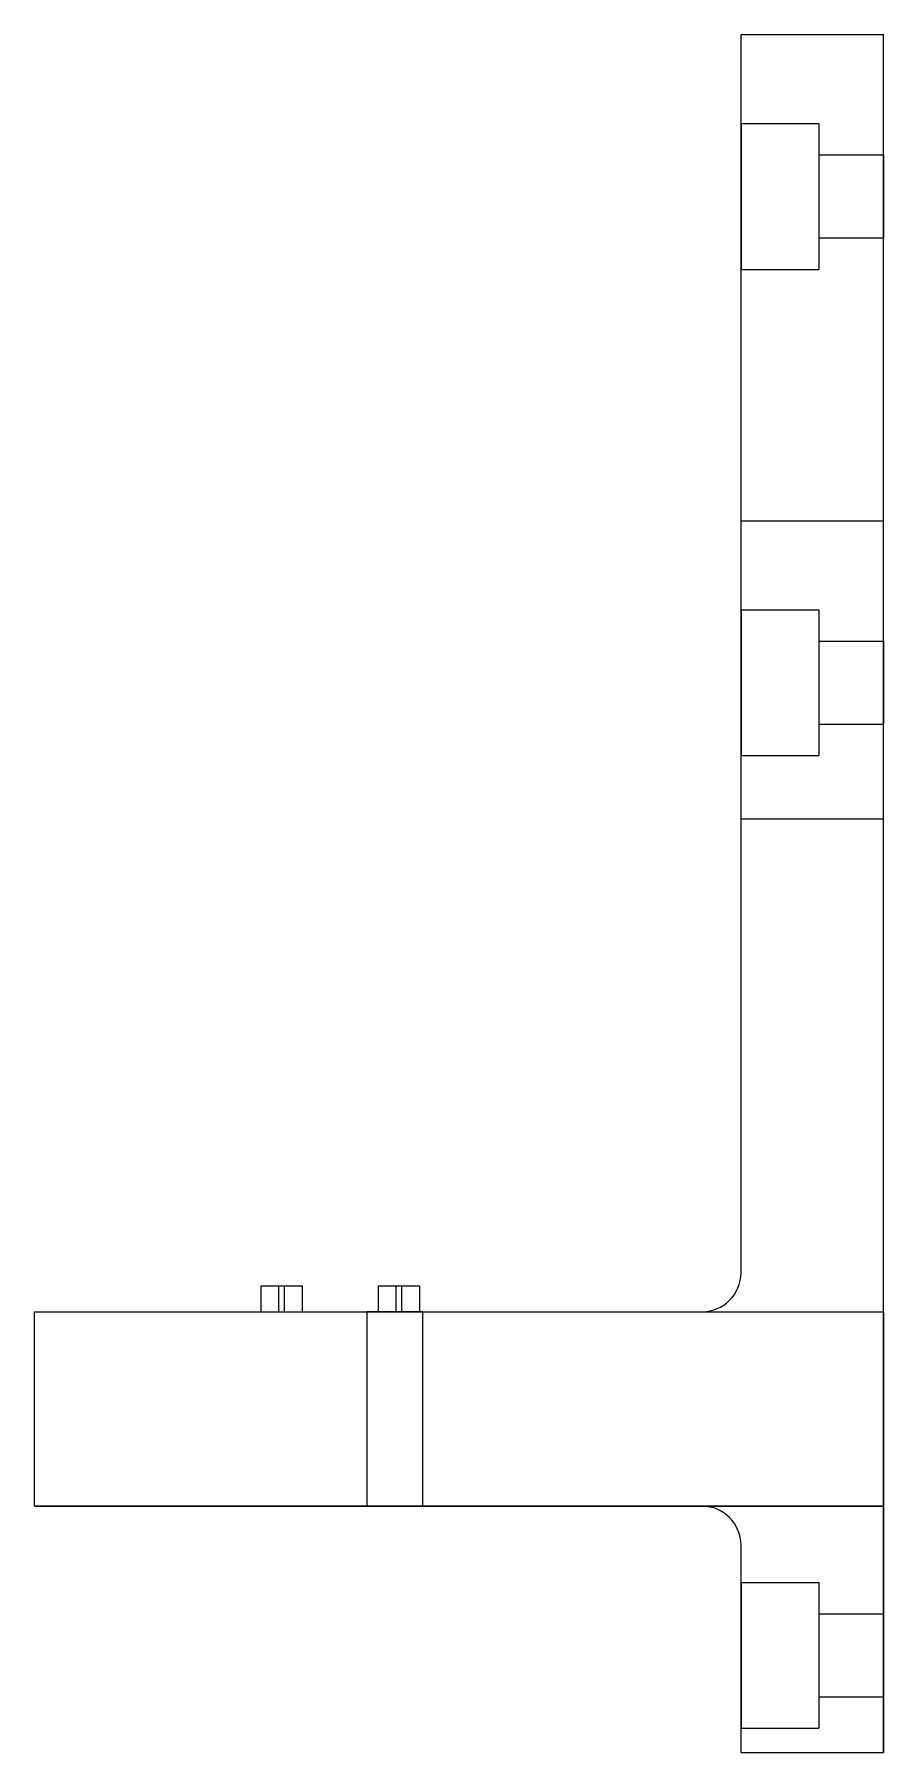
# Model space of a CAD drawing. Header units: millimetres. Extents: x 0 to 66, y 30 to 162.
import ezdxf

# ---------------------------------------------------------------- set-up
doc = ezdxf.new("R2010")
doc.units = ezdxf.units.MM

msp = doc.modelspace()

# ---------------------------------------------------------------- linework, layer by layer
at = {"layer": 'HIDDEN'}
for p, q in [((54.5, 67), (54.5, 162.5)), ((65.5, 64), (65.5, 162.5)), ((54.5, 155.62), (60.5, 155.62)), ((60.5, 153.2), (65.5, 153.2)), ((60.5, 146.8), (65.5, 146.8)), ((54.5, 144.38), (60.5, 144.38)), ((54.5, 118.12), (60.5, 118.12)), ((60.5, 115.7), (65.5, 115.7)), ((60.5, 109.3), (65.5, 109.3)), ((54.5, 106.88), (60.5, 106.88)), ((17.48, 66), (19.29, 66)), ((19.29, 64), (19.29, 66)), ((19.29, 66), (20.67, 66)), ((26.53, 66), (28.34, 66)), ((28.34, 64), (28.34, 66)), ((28.34, 66), (29.72, 66)), ((17.48, 64), (19.29, 64)), ((17.48, 64), (18.86, 64)), ((18.86, 64), (20.67, 64)), ((19.29, 64), (20.67, 64)), ((25.66, 49), (25.66, 64)), ((26.53, 64), (28.34, 64)), ((26.53, 64), (27.91, 64)), ((27.91, 64), (29.72, 64)), ((28.34, 64), (29.72, 64)), ((29.96, 49), (29.96, 64)), ((51.5, 64), (65.5, 64)), ((65.5, 49), (65.5, 64)), ((65.5, 49), (0, 49)), ((51.5, 49), (65.5, 49)), ((65.5, 30), (65.5, 49)), ((54.5, 43.12), (60.5, 43.12)), ((60.5, 40.7), (65.5, 40.7)), ((60.5, 34.3), (65.5, 34.3)), ((54.5, 31.88), (60.5, 31.88))]:
    msp.add_line(p, q, dxfattribs=at)
for points in [[(54.5, 155.62), (54.5, 155.48), (54.5, 155.07), (54.5, 154.4), (54.5, 153.51), (54.5, 152.44), (54.5, 151.25), (54.5, 150), (54.5, 148.75), (54.5, 147.56), (54.5, 146.49), (54.5, 145.6), (54.5, 144.93), (54.5, 144.52), (54.5, 144.38)], [(60.5, 155.62), (60.5, 155.48), (60.5, 155.07), (60.5, 154.4), (60.5, 153.51), (60.5, 152.44), (60.5, 151.25), (60.5, 150), (60.5, 148.75), (60.5, 147.56), (60.5, 146.49), (60.5, 145.6), (60.5, 144.93), (60.5, 144.52), (60.5, 144.38)], [(60.5, 153.2), (60.5, 153.12), (60.5, 152.88), (60.5, 152.5), (60.5, 152), (60.5, 151.39), (60.5, 150.71), (60.5, 150), (60.5, 149.29), (60.5, 148.61), (60.5, 148), (60.5, 147.5), (60.5, 147.12), (60.5, 146.88), (60.5, 146.8)], [(65.5, 153.2), (65.5, 153.12), (65.5, 152.88), (65.5, 152.5), (65.5, 152), (65.5, 151.39), (65.5, 150.71), (65.5, 150), (65.5, 149.29), (65.5, 148.61), (65.5, 148), (65.5, 147.5), (65.5, 147.12), (65.5, 146.88), (65.5, 146.8)], [(54.5, 118.12), (54.5, 117.98), (54.5, 117.57), (54.5, 116.9), (54.5, 116.01), (54.5, 114.94), (54.5, 113.75), (54.5, 112.5), (54.5, 111.25), (54.5, 110.06), (54.5, 108.99), (54.5, 108.1), (54.5, 107.43), (54.5, 107.02), (54.5, 106.88)], [(60.5, 118.12), (60.5, 117.98), (60.5, 117.57), (60.5, 116.9), (60.5, 116.01), (60.5, 114.94), (60.5, 113.75), (60.5, 112.5), (60.5, 111.25), (60.5, 110.06), (60.5, 108.99), (60.5, 108.1), (60.5, 107.43), (60.5, 107.02), (60.5, 106.88)], [(60.5, 115.7), (60.5, 115.62), (60.5, 115.38), (60.5, 115), (60.5, 114.5), (60.5, 113.89), (60.5, 113.21), (60.5, 112.5), (60.5, 111.79), (60.5, 111.11), (60.5, 110.5), (60.5, 110), (60.5, 109.62), (60.5, 109.38), (60.5, 109.3)], [(65.5, 115.7), (65.5, 115.62), (65.5, 115.38), (65.5, 115), (65.5, 114.5), (65.5, 113.89), (65.5, 113.21), (65.5, 112.5), (65.5, 111.79), (65.5, 111.11), (65.5, 110.5), (65.5, 110), (65.5, 109.62), (65.5, 109.38), (65.5, 109.3)], [(29.96, 64), (29.91, 64), (29.75, 64), (29.49, 64), (29.15, 64), (28.74, 64), (28.29, 64), (27.81, 64), (27.33, 64), (26.88, 64), (26.47, 64), (26.13, 64), (25.87, 64), (25.71, 64), (25.66, 64)], [(25.66, 64), (25.67, 64), (25.71, 64), (25.78, 64), (25.87, 64), (25.99, 64), (26.13, 64), (26.29, 64), (26.47, 64), (26.67, 64), (26.88, 64), (27.1, 64), (27.33, 64), (27.57, 64), (27.81, 64)], [(27.81, 64), (28.05, 64), (28.29, 64), (28.52, 64), (28.74, 64), (28.95, 64), (29.15, 64), (29.33, 64), (29.49, 64), (29.63, 64), (29.75, 64), (29.84, 64), (29.91, 64), (29.95, 64), (29.96, 64)], [(29.96, 49), (29.91, 49), (29.75, 49), (29.49, 49), (29.15, 49), (28.74, 49), (28.29, 49), (27.81, 49), (27.33, 49), (26.88, 49), (26.47, 49), (26.13, 49), (25.87, 49), (25.71, 49), (25.66, 49)], [(25.66, 49), (25.67, 49), (25.71, 49), (25.78, 49), (25.87, 49), (25.99, 49), (26.13, 49), (26.29, 49), (26.47, 49), (26.67, 49), (26.88, 49), (27.1, 49), (27.33, 49), (27.57, 49), (27.81, 49)], [(27.81, 49), (28.05, 49), (28.29, 49), (28.52, 49), (28.74, 49), (28.95, 49), (29.15, 49), (29.33, 49), (29.49, 49), (29.63, 49), (29.75, 49), (29.84, 49), (29.91, 49), (29.95, 49), (29.96, 49)], [(54.5, 43.12), (54.5, 42.98), (54.5, 42.57), (54.5, 41.9), (54.5, 41.01), (54.5, 39.94), (54.5, 38.75), (54.5, 37.5), (54.5, 36.25), (54.5, 35.06), (54.5, 33.99), (54.5, 33.1), (54.5, 32.43), (54.5, 32.02), (54.5, 31.88)], [(60.5, 43.12), (60.5, 42.98), (60.5, 42.57), (60.5, 41.9), (60.5, 41.01), (60.5, 39.94), (60.5, 38.75), (60.5, 37.5), (60.5, 36.25), (60.5, 35.06), (60.5, 33.99), (60.5, 33.1), (60.5, 32.43), (60.5, 32.02), (60.5, 31.88)], [(60.5, 40.7), (60.5, 40.62), (60.5, 40.38), (60.5, 40), (60.5, 39.5), (60.5, 38.89), (60.5, 38.21), (60.5, 37.5), (60.5, 36.79), (60.5, 36.11), (60.5, 35.5), (60.5, 35), (60.5, 34.62), (60.5, 34.38), (60.5, 34.3)], [(65.5, 40.7), (65.5, 40.62), (65.5, 40.38), (65.5, 40), (65.5, 39.5), (65.5, 38.89), (65.5, 38.21), (65.5, 37.5), (65.5, 36.79), (65.5, 36.11), (65.5, 35.5), (65.5, 35), (65.5, 34.62), (65.5, 34.38), (65.5, 34.3)]]:
    msp.add_lwpolyline(points, dxfattribs=at)
at = {"layer": 'VISIBLE'}
for p, q in [((54.5, 125), (54.5, 162.5)), ((54.5, 162.5), (65.5, 162.5)), ((65.5, 125), (65.5, 162.5)), ((54.5, 102), (54.5, 125)), ((54.5, 125), (65.5, 125)), ((65.5, 102), (65.5, 125)), ((54.5, 102), (65.5, 102)), ((54.5, 67), (54.5, 99)), ((65.5, 64), (65.5, 99)), ((17.48, 64), (17.48, 66)), ((17.48, 66), (18.86, 66)), ((18.86, 64), (18.86, 66)), ((18.86, 66), (20.67, 66)), ((20.67, 64), (20.67, 66)), ((26.53, 64), (26.53, 66)), ((26.53, 66), (27.91, 66)), ((27.91, 64), (27.91, 66)), ((27.91, 66), (29.72, 66)), ((29.72, 64), (29.72, 66)), ((0, 64), (65.5, 64)), ((0, 49), (0, 64)), ((65.5, 64), (65.5, 30)), ((0, 49), (51.5, 49)), ((54.5, 30), (54.5, 46)), ((54.5, 30), (65.5, 30))]:
    msp.add_line(p, q, dxfattribs=at)
for points in [[(54.5, 99), (54.5, 99.34), (54.5, 99.67), (54.5, 99.99), (54.5, 100.3), (54.5, 100.6), (54.5, 100.87), (54.5, 101.12), (54.5, 101.35), (54.5, 101.54), (54.5, 101.7), (54.5, 101.83), (54.5, 101.92), (54.5, 101.98), (54.5, 102)], [(65.5, 99), (65.5, 99.34), (65.5, 99.67), (65.5, 99.99), (65.5, 100.3), (65.5, 100.6), (65.5, 100.87), (65.5, 101.12), (65.5, 101.35), (65.5, 101.54), (65.5, 101.7), (65.5, 101.83), (65.5, 101.92), (65.5, 101.98), (65.5, 102)]]:
    msp.add_lwpolyline(points, dxfattribs=at)
for centre, start, end in [((51.5, 67), 270, 0), ((51.5, 46), 0, 90)]:
    msp.add_arc(centre, 3, start, end, dxfattribs=at)

doc.saveas('drawing.dxf')
